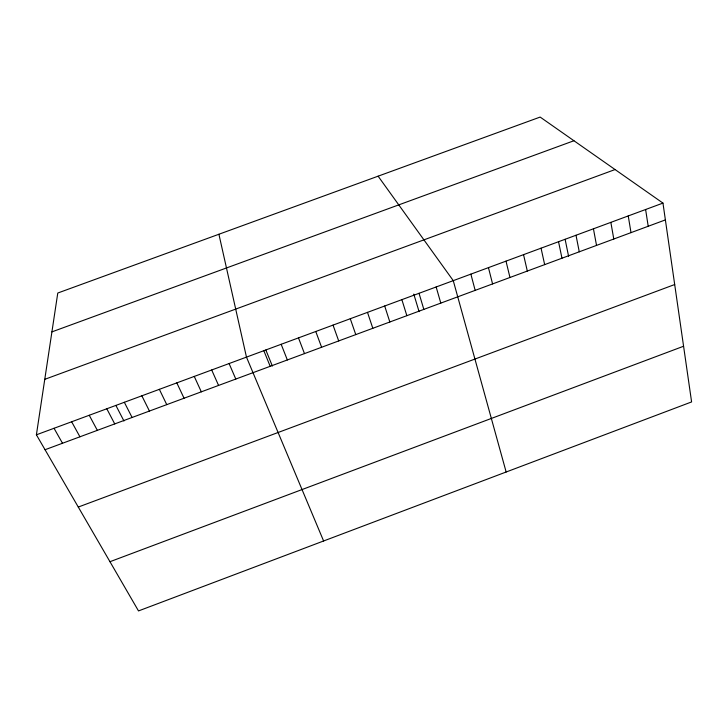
<?xml version="1.0" encoding="UTF-8"?>
<svg xmlns="http://www.w3.org/2000/svg" width="728" height="728" viewBox="0 0 728 728"><rect width="100%" height="100%" fill="white"/><g stroke="black" fill="none" stroke-linecap="round" stroke-linejoin="round"><path stroke-width="1.09" d="M36.4 434.807L57.776 293.029L540.149 117.072L662.962 203.094L691.6 401.929L138.502 610.928L36.4 434.807L662.962 203.094M109.964 561.707L683.583 346.246M78.278 507.052L674.692 284.53M45.054 449.722L665.383 219.901M44.763 379.334L615.069 169.551M51.916 331.877L573.937 140.741M378.114 176.176L453.262 280.644L506.151 472.008M54.036 428.282L62.508 443.261M71.644 421.767L79.934 436.8M89.235 415.269L97.343 430.348M106.798 408.772L114.733 423.914M115.898 405.432L123.96 421.012M124.333 402.284L132.096 417.481M141.851 395.805L149.44 411.056M159.35 389.334L166.757 404.641M176.822 382.873L184.048 398.225M194.267 376.421L201.319 391.828M211.693 369.979L218.573 385.44M229.093 363.545L235.799 379.061M323.605 540.986L246.474 357.12L218.91 234.252M265.838 349.977L272.354 366.029M263.836 350.696L270.188 366.311M281.163 344.289L287.351 359.96M298.48 337.883L304.486 353.608M315.77 331.495L321.603 347.265M333.033 325.107L338.702 340.931M350.277 318.728L355.774 334.607M367.494 312.358L372.818 328.292M384.693 306.006L389.844 321.985M401.874 299.654L406.852 315.679M413.786 294.112L419.091 311.666M419.028 293.302L423.833 309.391M436.154 286.969L440.795 303.103M470.87 274.137L475.166 290.372M488.452 267.631L492.574 283.92M506.005 261.143L509.964 277.486M523.541 254.654L527.318 271.053M541.05 248.184L544.662 264.628M558.54 241.714L561.971 258.213M565.119 239.303L568.586 256.274M576.003 235.253L579.27 251.806M593.438 228.81L596.532 245.409M610.856 222.368L613.786 239.021M628.246 215.934L631.003 232.642M645.618 209.509L648.202 226.262"/></g></svg>
